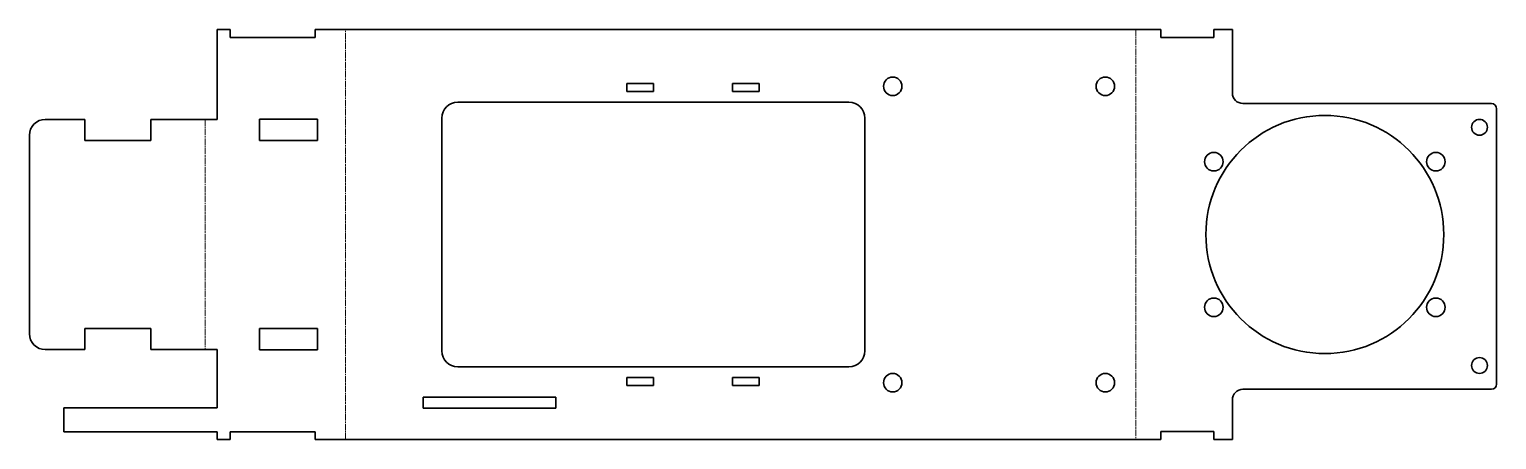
# Model space of a CAD drawing. Header units: inches. Extents: x 0 to 555, y 0 to 155.
import ezdxf

# ---------------------------------------------------------------- set-up
doc = ezdxf.new("R2010")
doc.units = ezdxf.units.IN
doc.header["$MEASUREMENT"] = 0
doc.linetypes.add('Chain', pattern=[13.68, 9.12, -1.14, 2.28, -1.14])
doc.layers.add('SIMUMAK Bend Centerline (ISO)', color=7, linetype='Chain', lineweight=9)
doc.layers.add('SIMUMAK Visible (ISO)', color=7, linetype='Continuous', lineweight=35)

# ---------------------------------------------------------------- blocks, each defined once
blk = doc.blocks.new('CD-IND-30-CHAM-03_Sheet_4_CD-IND-30-CHAM-03 (desplegada)')
at = {"layer": 'SIMUMAK Bend Centerline (ISO)', "ltscale": 0.263158}
for p, q in [((-158, -77.5), (-158, 77.5)), ((141.05, 77.5), (141.05, -77.5)), ((-211.05, 43.5), (-211.05, -43.5))]:
    blk.add_line(p, q, dxfattribs=at)
at = {"layer": 'SIMUMAK Visible (ISO)'}
for p, q in [((-206.52, 77.5), (-201.57, 77.5)), ((-206.52, 77.5), (-206.52, 43.5)), ((-201.57, 74.45), (-201.57, 77.5)), ((-169.47, 74.45), (-201.57, 74.45)), ((-169.47, 77.5), (150.57, 77.5)), ((-169.47, 77.5), (-169.47, 74.45)), ((150.57, 74.45), (150.57, 77.5)), ((170.57, 74.45), (150.57, 74.45)), ((170.57, 77.5), (170.57, 74.45)), ((170.57, 77.5), (177.57, 77.5)), ((177.57, 53.5), (177.57, 77.5)), ((-51.48, 54), (-51.48, 57)), ((-51.48, 57), (-41.48, 57)), ((-41.48, 57), (-41.48, 54)), ((-11.48, 54), (-11.48, 57)), ((-11.48, 57), (-1.48, 57)), ((-1.48, 57), (-1.48, 54)), ((-115.48, 50), (32.52, 50)), ((-41.48, 54), (-51.48, 54)), ((-1.48, 54), (-11.48, 54)), ((275.57, 49.5), (181.57, 49.5)), ((277.57, -56.5), (277.57, 47.5)), ((-256.57, 43.5), (-271.57, 43.5)), ((-256.57, 35.5), (-256.57, 43.5)), ((-231.57, 43.5), (-231.57, 35.5)), ((-206.52, 43.5), (-231.57, 43.5)), ((-190.52, 35.5), (-190.52, 43.55)), ((-190.52, 43.55), (-168.52, 43.55)), ((-168.52, 43.55), (-168.52, 35.5)), ((-121.48, -44), (-121.48, 44)), ((38.52, 44), (38.52, -44)), ((-277.57, 37.5), (-277.57, -37.5)), ((-231.57, 35.5), (-256.57, 35.5)), ((-168.52, 35.5), (-190.52, 35.5)), ((-256.57, -35.5), (-231.57, -35.5)), ((-256.57, -43.5), (-256.57, -35.5)), ((-231.57, -35.5), (-231.57, -43.5)), ((-190.52, -43.55), (-190.52, -35.5)), ((-190.52, -35.5), (-168.52, -35.5)), ((-168.52, -35.5), (-168.52, -43.55)), ((-271.57, -43.5), (-256.57, -43.5)), ((-231.57, -43.5), (-206.52, -43.5)), ((-206.52, -43.5), (-206.52, -65.5)), ((-168.52, -43.55), (-190.52, -43.55)), ((32.52, -50), (-115.48, -50)), ((-51.48, -57), (-51.48, -54)), ((-51.48, -54), (-41.48, -54)), ((-41.48, -54), (-41.48, -57)), ((-11.48, -57), (-11.48, -54)), ((-11.48, -54), (-1.48, -54)), ((-1.48, -54), (-1.48, -57)), ((-41.48, -57), (-51.48, -57)), ((-1.48, -57), (-11.48, -57)), ((181.57, -58.5), (275.57, -58.5)), ((-206.52, -65.5), (-264.52, -65.5)), ((-264.52, -65.5), (-264.52, -74.5)), ((-128.58, -65.6), (-128.58, -61.4)), ((-128.58, -61.4), (-78.38, -61.4)), ((-78.38, -65.6), (-128.58, -65.6)), ((-78.38, -61.4), (-78.38, -65.6)), ((177.57, -77.5), (177.57, -62.5)), ((-264.52, -74.5), (-206.52, -74.5)), ((-206.52, -74.5), (-206.52, -77.5)), ((-201.57, -77.5), (-206.52, -77.5)), ((-201.57, -77.5), (-201.57, -74.5)), ((-201.57, -74.5), (-169.47, -74.5)), ((-169.47, -74.5), (-169.47, -77.5)), ((150.57, -77.5), (-169.47, -77.5)), ((150.57, -77.5), (150.57, -74.45)), ((150.57, -74.45), (170.57, -74.45)), ((170.57, -74.45), (170.57, -77.5)), ((177.57, -77.5), (170.57, -77.5))]:
    blk.add_line(p, q, dxfattribs=at)
for centre, radius in [((49.09, 56), 3.5), ((129.52, 56), 3.5), ((212.57, 0), 45), ((271.07, 40.5), 3), ((170.57, 27.5), 3.5), ((254.57, 27.5), 3.5), ((170.57, -27.5), 3.5), ((254.57, -27.5), 3.5), ((271.07, -49.5), 3), ((49.09, -56), 3.5), ((129.52, -56), 3.5)]:
    blk.add_circle(centre, radius, dxfattribs=at)
for centre, radius, start, end in [((-115.48, 44), 6, 90, 180), ((32.52, 44), 6, 360, 90), ((181.57, 53.5), 4, 180, 270), ((-115.48, -44), 6, 180, 270), ((32.52, -44), 6, 270, 360), ((181.57, -62.5), 4, 90, 180)]:
    blk.add_arc(centre, radius, start, end, dxfattribs=at)
at = {"layer": 'SIMUMAK Visible (ISO)', "extrusion": (0, 0, -1)}
for centre, radius, start, end in [((-275.57, 47.5), 2, 90, 180), ((271.57, 37.5), 6, 360, 90), ((271.57, -37.5), 6, 270, 0), ((-275.57, -56.5), 2, 180, 270)]:
    blk.add_arc(centre, radius, start, end, dxfattribs=at)

msp = doc.modelspace()

# ---------------------------------------------------------------- block references
msp.add_blockref('CD-IND-30-CHAM-03_Sheet_4_CD-IND-30-CHAM-03 (desplegada)', (277.57, 77.5))

doc.saveas('drawing.dxf')
